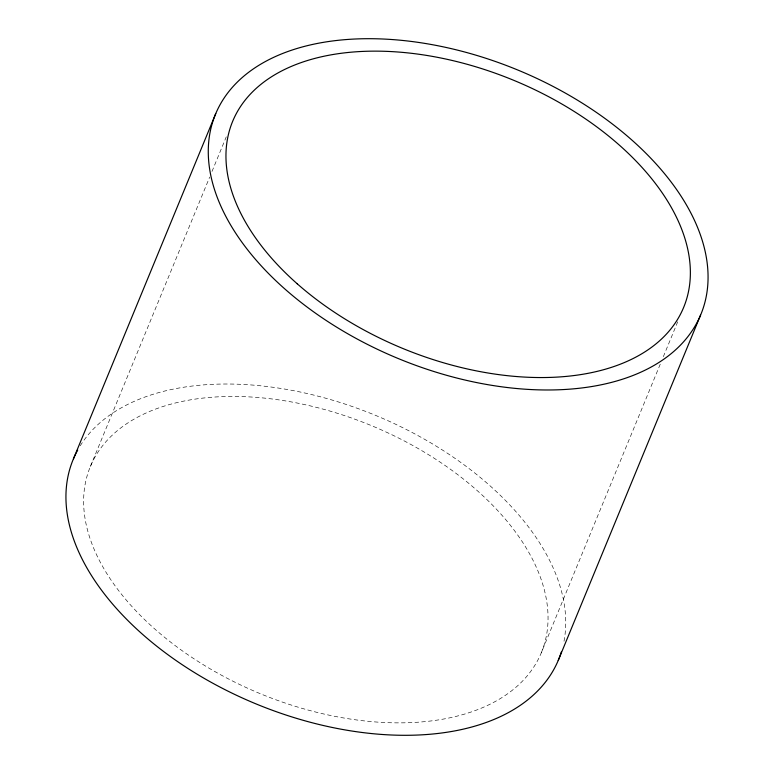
<?xml version="1.0" encoding="UTF-8"?>
<svg xmlns="http://www.w3.org/2000/svg" width="774" height="774" viewBox="0 0 774 774"><rect width="100%" height="100%" fill="white"/><g stroke="black" fill="none" stroke-linecap="round" stroke-linejoin="round"><path stroke-width="0.58" stroke-dasharray="3.87 2.9" d="M90.394 466.49L209.696 177.053M211.999 171.46L226.279 136.814M541.278 652.83A243.936 145.096 22.4 0 0 251.308 397.023A243.936 145.096 22.4 0 0 154.916 629.117A243.936 145.096 22.4 0 0 541.278 652.83L661.035 362.271M663.337 356.679L678.537 319.807M80.215 445.805A262.521 156.155 22.4 0 1 372.749 414.225A262.521 156.155 22.4 0 1 563.946 641.598"/><path stroke-width="1.16" d="M73.424 458.895L215.762 113.575M558.238 660.425L700.576 315.105A262.521 156.155 22.4 0 0 389.554 39.368A262.521 156.155 22.4 0 0 284.368 288.547A262.521 156.155 22.4 0 0 700.576 315.105M561.334 651.969A262.521 156.155 22.4 0 1 257.016 704.311A262.521 156.155 22.4 0 1 76.181 452.954M76.558 452.229A262.521 156.155 22.4 0 1 77.719 450.062M297.245 283.806A243.936 145.096 22.4 0 0 683.606 307.51A243.936 145.096 22.4 0 0 393.637 51.713A243.936 145.096 22.4 0 0 297.245 283.806"/></g></svg>
